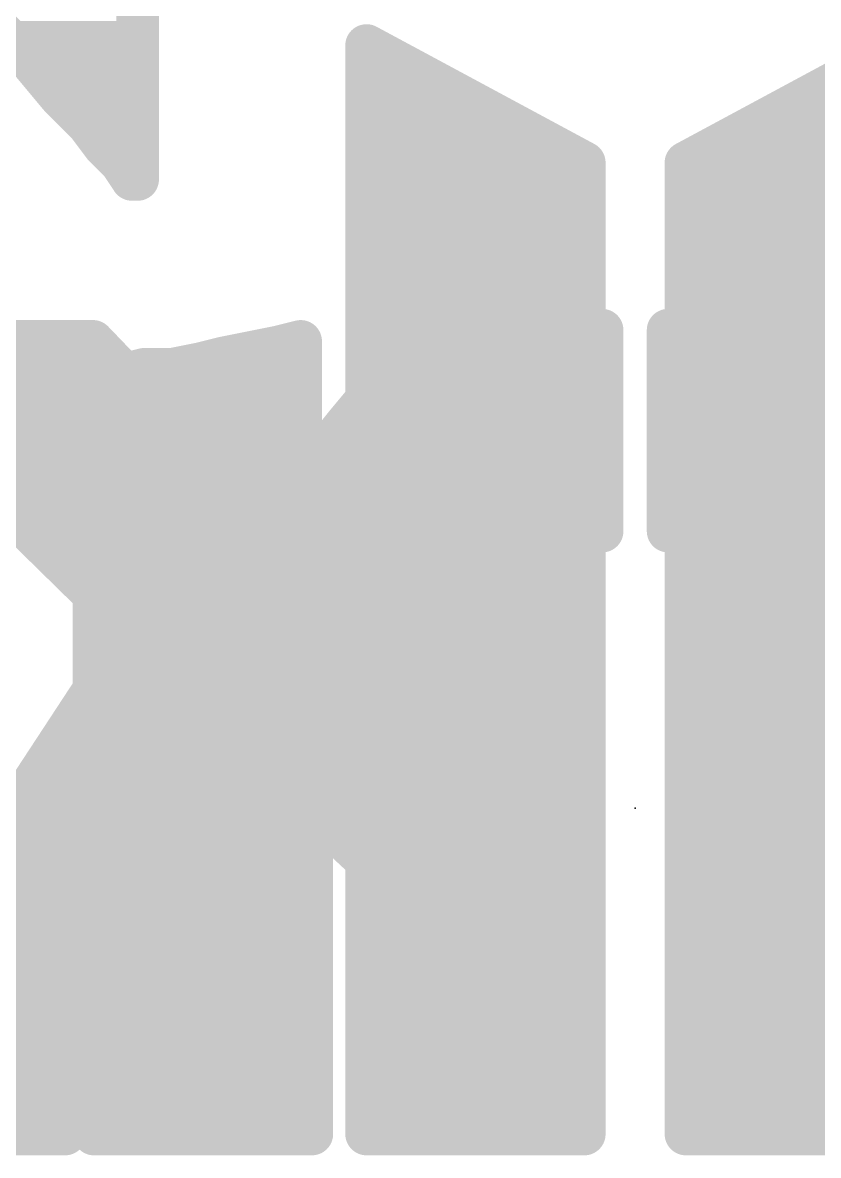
# Model space of a CAD drawing. Extents: x -27.9 to 58.7, y -12 to 40.1.
# Drawn here: x 11.451 to 12.876, y 20.714 to 22.743 of the extents above; entities that cross this region are included whole.
import ezdxf

# ---------------------------------------------------------------- set-up
doc = ezdxf.new("R2010")
doc.units = 0
for name, color, linetype in [('21', 41, 'CONTINUOUS'), ('22', 40, 'CONTINUOUS'), ('23', 53, 'CONTINUOUS'), ('24', 53, 'CONTINUOUS')]:
    doc.layers.add(name, color=color, linetype=linetype)

msp = doc.modelspace()

# ---------------------------------------------------------------- linework, layer by layer
at = {"layer": '21', "const_width": 0.0762}
for points in [[(12.6386, 22.492), (13.0286, 22.702)], [(12.8975, 22.6314), (13.0286, 22.6314)], [(12.756, 22.5552), (13.0286, 22.5552)], [(12.6386, 20.752), (12.6386, 22.492)], [(12.6386, 22.479), (13.0286, 22.479)], [(12.6386, 22.4028), (13.0286, 22.4028)], [(12.6386, 22.3266), (13.0286, 22.3266)], [(12.6386, 22.2504), (13.0286, 22.2504)], [(12.2586, 22.182), (12.3286, 22.202)], [(12.3286, 22.202), (12.4686, 22.202)], [(12.4686, 22.202), (12.4786, 22.192)], [(12.1986, 22.162), (12.2586, 22.182)], [(12.4786, 22.192), (12.4886, 22.192)], [(12.4886, 22.192), (12.4886, 21.832)], [(11.8086, 22.142), (11.9086, 22.162)], [(11.9086, 22.162), (11.9486, 22.172)], [(11.9486, 22.172), (11.9486, 21.902)], [(12.1286, 22.122), (12.1986, 22.162)], [(12.2352, 22.1742), (12.4886, 22.1742)], [(12.6386, 22.1742), (13.0286, 22.1742)], [(11.7686, 22.132), (11.8086, 22.142)], [(11.6286, 22.112), (11.6686, 22.122)], [(11.6686, 22.122), (11.7186, 22.122)], [(11.7186, 22.122), (11.7686, 22.132)], [(12.0786, 22.082), (12.1286, 22.122)], [(11.5786, 22.102), (11.6286, 22.112)], [(11.5786, 20.752), (11.5786, 22.102)], [(11.5786, 22.098), (11.9486, 22.098)], [(12.0286, 22.022), (12.0786, 22.082)], [(12.0986, 22.098), (12.4886, 22.098)], [(12.6386, 22.098), (13.0286, 22.098)], [(11.5786, 22.0218), (11.9486, 22.0218)], [(11.9886, 21.972), (12.0286, 22.022)], [(12.0284, 22.0218), (12.4886, 22.0218)], [(12.6386, 22.0218), (13.0286, 22.0218)], [(11.9486, 21.902), (11.9886, 21.972)], [(11.5786, 21.9456), (11.9486, 21.9456)], [(11.9735, 21.9456), (12.4886, 21.9456)], [(12.6386, 21.9456), (13.0286, 21.9456)], [(11.5786, 21.8694), (12.4886, 21.8694)], [(12.6386, 21.8694), (13.0286, 21.8694)], [(12.3486, 21.842), (12.2486, 21.832)], [(12.4586, 21.842), (12.3486, 21.842)], [(12.4786, 21.832), (12.4586, 21.842)], [(12.2486, 21.832), (12.1686, 21.812)], [(12.4886, 21.832), (12.4786, 21.832)], [(12.1686, 21.812), (12.0986, 21.772)], [(11.5786, 21.7932), (12.1357, 21.7932)], [(12.6386, 21.7932), (13.0286, 21.7932)], [(12.0986, 21.772), (12.0486, 21.712)], [(11.5786, 21.717), (12.0528, 21.717)], [(12.6386, 21.717), (13.0286, 21.717)], [(12.0486, 21.712), (12.0086, 21.642)], [(11.5786, 21.6408), (12.0083, 21.6408)], [(12.0086, 21.642), (11.9886, 21.572)], [(12.6386, 21.6408), (13.4559, 21.6408)], [(11.9886, 21.572), (11.9686, 21.482)], [(11.5786, 21.5646), (11.987, 21.5646)], [(12.6386, 21.5646), (13.5059, 21.5646)], [(11.5786, 21.4884), (11.97, 21.4884)], [(11.9686, 21.482), (11.9686, 20.752)], [(12.6386, 21.4884), (13.5558, 21.4884)], [(11.5786, 21.4122), (11.9686, 21.4122)], [(12.6386, 21.4122), (13.6058, 21.4122)], [(11.5786, 21.336), (11.9686, 21.336)], [(12.6386, 21.336), (13.1293, 21.336)], [(11.5786, 21.2598), (11.9686, 21.2598)], [(12.6386, 21.2598), (13.0477, 21.2598)], [(11.5786, 21.1836), (11.9686, 21.1836)], [(12.6386, 21.1836), (13.0286, 21.1836)], [(11.5786, 21.1074), (11.9686, 21.1074)], [(12.6386, 21.1074), (13.0286, 21.1074)], [(11.5786, 21.0312), (11.9686, 21.0312)], [(12.6386, 21.0312), (13.0286, 21.0312)], [(11.5786, 20.955), (11.9686, 20.955)], [(12.6386, 20.955), (13.0286, 20.955)], [(11.5786, 20.8788), (11.9686, 20.8788)], [(12.6386, 20.8788), (13.0286, 20.8788)], [(11.5786, 20.8026), (11.9686, 20.8026)], [(12.6386, 20.8026), (13.0286, 20.8026)], [(11.9686, 20.752), (11.5786, 20.752)], [(13.0286, 20.752), (12.6386, 20.752)]]:
    msp.add_lwpolyline(points, dxfattribs=at)
at = {"layer": '21', "const_width": 0.0381}
for points in [[(12.8975, 22.6505, 1), (12.8975, 22.6124)], [(12.756, 22.5743, 1), (12.756, 22.5362)], [(12.6296, 22.5088, 1), (12.6476, 22.4752)], [(12.6577, 22.492, 1), (12.6196, 22.492)], [(12.6386, 22.4981, 1), (12.6386, 22.46)], [(12.6386, 22.4219, 1), (12.6386, 22.3838)], [(12.6386, 22.3457, 1), (12.6386, 22.3076)], [(12.6386, 22.2695, 1), (12.6386, 22.2314)], [(12.3286, 22.2211, 1), (12.3286, 22.183)], [(12.3338, 22.1837, 1), (12.3234, 22.2203)], [(12.4821, 22.2155, 1), (12.4551, 22.1885)], [(12.4686, 22.183, 1), (12.4686, 22.2211)], [(12.2534, 22.2003, 1), (12.2638, 22.1637)], [(12.2646, 22.1639, 1), (12.2526, 22.2001)], [(12.4786, 22.2111, 1), (12.4786, 22.173)], [(12.4651, 22.1785, 1), (12.4921, 22.2055)], [(12.5076, 22.192, 1), (12.4695, 22.192)], [(12.4886, 22.173, 1), (12.4886, 22.2111)], [(11.904, 22.1805, 1), (11.9132, 22.1435)], [(11.9123, 22.1433, 1), (11.9049, 22.1807)], [(11.9677, 22.172, 1), (11.9296, 22.172)], [(11.9532, 22.1535, 1), (11.944, 22.1905)], [(12.1926, 22.1801, 1), (12.2046, 22.1439)], [(12.2081, 22.1455, 1), (12.1891, 22.1785)], [(12.2352, 22.1933, 1), (12.2352, 22.1552)], [(12.4886, 22.1552, 1), (12.4886, 22.1933)], [(12.6386, 22.1933, 1), (12.6386, 22.1552)], [(11.8049, 22.1607, 1), (11.8123, 22.1233)], [(11.8132, 22.1235, 1), (11.804, 22.1605)], [(11.6686, 22.141, 1), (11.6686, 22.1029)], [(11.6732, 22.1035, 1), (11.664, 22.1405)], [(11.7149, 22.1407, 1), (11.7223, 22.1033)], [(11.7186, 22.1029, 1), (11.7186, 22.141)], [(11.764, 22.1505, 1), (11.7732, 22.1135)], [(11.7723, 22.1133, 1), (11.7649, 22.1507)], [(12.1191, 22.1385, 1), (12.1381, 22.1055)], [(12.1405, 22.1071, 1), (12.1167, 22.1369)], [(11.5976, 22.102, 1), (11.5595, 22.102)], [(11.5749, 22.1207, 1), (11.5823, 22.0833)], [(11.624, 22.1305, 1), (11.6332, 22.0935)], [(11.6323, 22.0933, 1), (11.6249, 22.1307)], [(11.5786, 22.1171, 1), (11.5786, 22.079)], [(11.9486, 22.079, 1), (11.9486, 22.1171)], [(12.0932, 22.0698, 1), (12.064, 22.0942)], [(12.0986, 22.1171, 1), (12.0986, 22.079)], [(12.4886, 22.079, 1), (12.4886, 22.1171)], [(12.6386, 22.1171, 1), (12.6386, 22.079)], [(12.0667, 22.0969, 1), (12.0905, 22.0671)], [(11.5786, 22.0409, 1), (11.5786, 22.0028)], [(11.9486, 22.0028, 1), (11.9486, 22.0409)], [(12.0284, 22.0409, 1), (12.0284, 22.0028)], [(12.0435, 22.0101, 1), (12.0137, 22.0339)], [(12.4886, 22.0028, 1), (12.4886, 22.0409)], [(12.6386, 22.0409, 1), (12.6386, 22.0028)], [(12.014, 22.0342, 1), (12.0432, 22.0098)], [(11.9737, 21.9839, 1), (12.0035, 21.9601)], [(12.0051, 21.9625, 1), (11.9721, 21.9815)], [(11.5786, 21.9647, 1), (11.5786, 21.9266)], [(11.9486, 21.9266, 1), (11.9486, 21.9647)], [(11.9735, 21.9647, 1), (11.9735, 21.9266)], [(12.4886, 21.9266, 1), (12.4886, 21.9647)], [(12.6386, 21.9647, 1), (12.6386, 21.9266)], [(11.9321, 21.9115, 1), (11.9651, 21.8925)], [(11.9296, 21.902, 1), (11.9677, 21.902)], [(11.5786, 21.8885, 1), (11.5786, 21.8504)], [(12.4886, 21.8504, 1), (12.4886, 21.8885)], [(12.6386, 21.8885, 1), (12.6386, 21.8504)], [(12.3486, 21.8611, 1), (12.3486, 21.823)], [(12.3505, 21.823, 1), (12.3467, 21.861)], [(12.4671, 21.859, 1), (12.4501, 21.825)], [(12.4586, 21.823, 1), (12.4586, 21.8611)], [(12.2467, 21.851, 1), (12.2505, 21.813)], [(12.2532, 21.8135, 1), (12.244, 21.8505)], [(12.4786, 21.8511, 1), (12.4786, 21.813)], [(12.4701, 21.815, 1), (12.4871, 21.849)], [(12.4886, 21.813, 1), (12.4886, 21.8511)], [(12.164, 21.8305, 1), (12.1732, 21.7935)], [(12.1781, 21.7955, 1), (12.1591, 21.8285)], [(12.4695, 21.832, 1), (12.5076, 21.832)], [(11.5786, 21.8123, 1), (11.5786, 21.7742)], [(12.1357, 21.7742, 1), (12.1357, 21.8123)], [(12.6386, 21.8123, 1), (12.6386, 21.7742)], [(12.0891, 21.7885, 1), (12.1081, 21.7555)], [(12.1132, 21.7598, 1), (12.084, 21.7842)], [(11.5786, 21.7361, 1), (11.5786, 21.698)], [(12.0528, 21.698, 1), (12.0528, 21.7361)], [(12.6386, 21.7361, 1), (12.6386, 21.698)], [(12.034, 21.7242, 1), (12.0632, 21.6998)], [(12.0651, 21.7025, 1), (12.0321, 21.7215)], [(11.5786, 21.6599, 1), (11.5786, 21.6218)], [(11.9921, 21.6515, 1), (12.0251, 21.6325)], [(12.0269, 21.6368, 1), (11.9903, 21.6472)], [(12.0083, 21.6218, 1), (12.0083, 21.6599)], [(12.6386, 21.6599, 1), (12.6386, 21.6218)], [(12.0072, 21.5679, 1), (11.97, 21.5761)], [(11.5786, 21.5837, 1), (11.5786, 21.5456)], [(11.9703, 21.5772, 1), (12.0069, 21.5668)], [(11.987, 21.5456, 1), (11.987, 21.5837)], [(12.6386, 21.5837, 1), (12.6386, 21.5456)], [(11.5786, 21.5075, 1), (11.5786, 21.4694)], [(11.9877, 21.482, 1), (11.9496, 21.482)], [(11.97, 21.4694, 1), (11.97, 21.5075)], [(12.6386, 21.5075, 1), (12.6386, 21.4694)], [(11.95, 21.4861, 1), (11.9872, 21.4779)], [(11.5786, 21.4313, 1), (11.5786, 21.3932)], [(11.9686, 21.3932, 1), (11.9686, 21.4313)], [(12.6386, 21.4313, 1), (12.6386, 21.3932)], [(11.5786, 21.3551, 1), (11.5786, 21.317)], [(11.9686, 21.317, 1), (11.9686, 21.3551)], [(12.6386, 21.3551, 1), (12.6386, 21.317)], [(11.5786, 21.2789, 1), (11.5786, 21.2408)], [(11.9686, 21.2408, 1), (11.9686, 21.2789)], [(12.6386, 21.2789, 1), (12.6386, 21.2408)], [(11.5786, 21.2027, 1), (11.5786, 21.1646)], [(11.9686, 21.1646, 1), (11.9686, 21.2027)], [(12.6386, 21.2027, 1), (12.6386, 21.1646)], [(11.5786, 21.1265, 1), (11.5786, 21.0884)], [(11.9686, 21.0884, 1), (11.9686, 21.1265)], [(12.6386, 21.1265, 1), (12.6386, 21.0884)], [(11.5786, 21.0503, 1), (11.5786, 21.0122)], [(11.9686, 21.0122, 1), (11.9686, 21.0503)], [(12.6386, 21.0503, 1), (12.6386, 21.0122)], [(11.5786, 20.9741, 1), (11.5786, 20.936)], [(11.9686, 20.936, 1), (11.9686, 20.9741)], [(12.6386, 20.9741, 1), (12.6386, 20.936)], [(11.5786, 20.8979, 1), (11.5786, 20.8598)], [(11.9686, 20.8598, 1), (11.9686, 20.8979)], [(12.6386, 20.8979, 1), (12.6386, 20.8598)], [(11.5786, 20.8217, 1), (11.5786, 20.7836)], [(11.9686, 20.7836, 1), (11.9686, 20.8217)], [(12.6386, 20.8217, 1), (12.6386, 20.7836)], [(11.5786, 20.7711, 1), (11.5786, 20.733)], [(11.9686, 20.733, 1), (11.9686, 20.7711)], [(12.6386, 20.7711, 1), (12.6386, 20.733)], [(11.5595, 20.752, 1), (11.5976, 20.752)], [(11.9496, 20.752, 1), (11.9877, 20.752)], [(12.6196, 20.752, 1), (12.6577, 20.752)]]:
    msp.add_lwpolyline(points, format="xyb", dxfattribs=at)
at = {"layer": '22', "const_width": 0.0762}
for points in [[(11.6566, 23.742), (11.6566, 22.462)], [(11.4666, 22.672), (11.4066, 22.732)], [(11.431, 22.7076), (11.6566, 22.7076)], [(12.4566, 22.492), (12.0666, 22.702)], [(12.0666, 22.702), (12.0666, 21.662)], [(11.5166, 22.612), (11.4666, 22.672)], [(11.5004, 22.6314), (11.6566, 22.6314)], [(12.0666, 22.6314), (12.1977, 22.6314)], [(11.5666, 22.562), (11.5166, 22.612)], [(11.5966, 22.522), (11.5666, 22.562)], [(11.5717, 22.5552), (11.6566, 22.5552)], [(12.0666, 22.5552), (12.3392, 22.5552)], [(11.6266, 22.492), (11.5966, 22.522)], [(11.6466, 22.462), (11.6266, 22.492)], [(12.4566, 20.752), (12.4566, 22.492)], [(11.6353, 22.479), (11.6566, 22.479)], [(12.0666, 22.479), (12.4566, 22.479)], [(11.6566, 22.462), (11.6466, 22.462)], [(12.0666, 22.4028), (12.4566, 22.4028)], [(12.0666, 22.3266), (12.4566, 22.3266)], [(12.0666, 22.2504), (12.4566, 22.2504)], [(12.6266, 22.202), (12.6166, 22.192)], [(12.7666, 22.202), (12.6266, 22.202)], [(12.8366, 22.182), (12.7666, 22.202)], [(12.6166, 22.192), (12.6066, 22.192)], [(12.6066, 22.192), (12.6066, 21.832)], [(12.8966, 22.162), (12.8366, 22.182)], [(11.5766, 22.172), (11.1166, 22.172)], [(11.1166, 22.172), (11.6466, 21.652)], [(12.0666, 21.662), (11.5766, 22.172)], [(12.0666, 22.1742), (12.4566, 22.1742)], [(12.6066, 22.1742), (12.86, 22.1742)], [(12.9666, 22.122), (12.8966, 22.162)], [(11.192, 22.098), (11.6477, 22.098)], [(12.0666, 22.098), (12.4566, 22.098)], [(12.6066, 22.098), (12.9966, 22.098)], [(11.2697, 22.0218), (11.7209, 22.0218)], [(12.0666, 22.0218), (12.4566, 22.0218)], [(12.6066, 22.0218), (13.0668, 22.0218)], [(11.3474, 21.9456), (11.7941, 21.9456)], [(12.0666, 21.9456), (12.4566, 21.9456)], [(12.6066, 21.9456), (13.1217, 21.9456)], [(11.425, 21.8694), (11.8673, 21.8694)], [(12.0666, 21.8694), (12.4566, 21.8694)], [(12.6066, 21.8694), (13.5166, 21.8694)], [(12.6166, 21.832), (12.6366, 21.842)], [(12.6366, 21.842), (12.7466, 21.842)], [(12.7466, 21.842), (12.8466, 21.832)], [(12.6066, 21.832), (12.6166, 21.832)], [(12.8466, 21.832), (12.9266, 21.812)], [(11.5027, 21.7932), (11.9405, 21.7932)], [(12.0666, 21.7932), (12.4566, 21.7932)], [(11.5804, 21.717), (12.0138, 21.717)], [(12.0666, 21.717), (12.4566, 21.717)], [(11.6466, 21.652), (11.0566, 20.752)], [(11.6393, 21.6408), (12.4566, 21.6408)], [(11.5893, 21.5646), (12.4566, 21.5646)], [(11.5394, 21.4884), (12.4566, 21.4884)], [(11.4894, 21.4122), (12.4566, 21.4122)], [(11.5266, 20.752), (11.9166, 21.382)], [(11.9166, 21.382), (12.0666, 21.242)], [(11.4394, 21.336), (11.8881, 21.336)], [(11.9659, 21.336), (12.4566, 21.336)], [(11.3895, 21.2598), (11.841, 21.2598)], [(12.0475, 21.2598), (12.4566, 21.2598)], [(12.0666, 21.242), (12.0666, 20.752)], [(11.3395, 21.1836), (11.7938, 21.1836)], [(12.0666, 21.1836), (12.4566, 21.1836)], [(11.2896, 21.1074), (11.7466, 21.1074)], [(12.0666, 21.1074), (12.4566, 21.1074)], [(11.2396, 21.0312), (11.6994, 21.0312)], [(12.0666, 21.0312), (12.4566, 21.0312)], [(11.1897, 20.955), (11.6523, 20.955)], [(12.0666, 20.955), (12.4566, 20.955)], [(11.1397, 20.8788), (11.6051, 20.8788)], [(12.0666, 20.8788), (12.4566, 20.8788)], [(11.0898, 20.8026), (11.5579, 20.8026)], [(12.0666, 20.8026), (12.4566, 20.8026)], [(11.0566, 20.752), (11.5266, 20.752)], [(12.0666, 20.752), (12.4566, 20.752)]]:
    msp.add_lwpolyline(points, dxfattribs=at)
at = {"layer": '22', "const_width": 0.0381}
for points in [[(11.6566, 22.6885, 1), (11.6566, 22.7266)], [(12.0756, 22.7188, 1), (12.0576, 22.6852)], [(12.0857, 22.702, 1), (12.0476, 22.702)], [(11.4812, 22.6842, 1), (11.452, 22.6598)], [(11.4531, 22.6585, 1), (11.4801, 22.6855)], [(11.5004, 22.6505, 1), (11.5004, 22.6124)], [(11.6566, 22.6124, 1), (11.6566, 22.6505)], [(12.0666, 22.6505, 1), (12.0666, 22.6124)], [(12.1977, 22.6124, 1), (12.1977, 22.6505)], [(11.5301, 22.6255, 1), (11.5031, 22.5985)], [(11.502, 22.5998, 1), (11.5312, 22.6242)], [(11.5818, 22.5734, 1), (11.5514, 22.5506)], [(11.5717, 22.5743, 1), (11.5717, 22.5362)], [(11.5531, 22.5485, 1), (11.5801, 22.5755)], [(11.6566, 22.5362, 1), (11.6566, 22.5743)], [(12.0666, 22.5743, 1), (12.0666, 22.5362)], [(12.3392, 22.5362, 1), (12.3392, 22.5743)], [(11.6101, 22.5355, 1), (11.5831, 22.5085)], [(11.5814, 22.5106, 1), (11.6118, 22.5334)], [(11.6425, 22.5026, 1), (11.6107, 22.4814)], [(11.6131, 22.4785, 1), (11.6401, 22.5055)], [(12.4756, 22.492, 1), (12.4375, 22.492)], [(12.4476, 22.4752, 1), (12.4656, 22.5088)], [(11.6353, 22.4981, 1), (11.6353, 22.46)], [(11.6566, 22.46, 1), (11.6566, 22.4981)], [(12.0666, 22.4981, 1), (12.0666, 22.46)], [(12.4566, 22.46, 1), (12.4566, 22.4981)], [(11.6466, 22.481, 1), (11.6466, 22.4429)], [(11.6307, 22.4514, 1), (11.6625, 22.4726)], [(11.6566, 22.4429, 1), (11.6566, 22.481)], [(11.6376, 22.462, 1), (11.6757, 22.462)], [(12.0666, 22.4219, 1), (12.0666, 22.3838)], [(12.4566, 22.3838, 1), (12.4566, 22.4219)], [(12.0666, 22.3457, 1), (12.0666, 22.3076)], [(12.4566, 22.3076, 1), (12.4566, 22.3457)], [(12.0666, 22.2695, 1), (12.0666, 22.2314)], [(12.4566, 22.2314, 1), (12.4566, 22.2695)], [(12.6266, 22.2211, 1), (12.6266, 22.183)], [(12.6401, 22.1885, 1), (12.6131, 22.2155)], [(12.7718, 22.2203, 1), (12.7614, 22.1837)], [(12.7666, 22.183, 1), (12.7666, 22.2211)], [(12.6066, 22.2111, 1), (12.6066, 22.173)], [(12.6257, 22.192, 1), (12.5876, 22.192)], [(12.6031, 22.2055, 1), (12.6301, 22.1785)], [(12.6166, 22.173, 1), (12.6166, 22.2111)], [(12.8426, 22.2001, 1), (12.8306, 22.1639)], [(12.8314, 22.1637, 1), (12.8418, 22.2003)], [(11.5903, 22.1852, 1), (11.5629, 22.1588)], [(11.5766, 22.153, 1), (11.5766, 22.1911)], [(12.0666, 22.1933, 1), (12.0666, 22.1552)], [(12.4566, 22.1552, 1), (12.4566, 22.1933)], [(12.6066, 22.1933, 1), (12.6066, 22.1552)], [(12.86, 22.1552, 1), (12.86, 22.1933)], [(12.9061, 22.1785, 1), (12.8871, 22.1455)], [(12.8906, 22.1439, 1), (12.9026, 22.1801)], [(11.6477, 22.079, 1), (11.6477, 22.1171)], [(12.0666, 22.1171, 1), (12.0666, 22.079)], [(12.4566, 22.079, 1), (12.4566, 22.1171)], [(12.6066, 22.1171, 1), (12.6066, 22.079)], [(11.7209, 22.0028, 1), (11.7209, 22.0409)], [(12.0666, 22.0409, 1), (12.0666, 22.0028)], [(12.4566, 22.0028, 1), (12.4566, 22.0409)], [(12.6066, 22.0409, 1), (12.6066, 22.0028)], [(11.7941, 21.9266, 1), (11.7941, 21.9647)], [(12.0666, 21.9647, 1), (12.0666, 21.9266)], [(12.4566, 21.9266, 1), (12.4566, 21.9647)], [(12.6066, 21.9647, 1), (12.6066, 21.9266)], [(11.8673, 21.8504, 1), (11.8673, 21.8885)], [(12.0666, 21.8885, 1), (12.0666, 21.8504)], [(12.4566, 21.8504, 1), (12.4566, 21.8885)], [(12.6066, 21.8885, 1), (12.6066, 21.8504)], [(12.6366, 21.8611, 1), (12.6366, 21.823)], [(12.6451, 21.825, 1), (12.6281, 21.859)], [(12.7485, 21.861, 1), (12.7447, 21.823)], [(12.7466, 21.823, 1), (12.7466, 21.8611)], [(12.6066, 21.8511, 1), (12.6066, 21.813)], [(12.6081, 21.849, 1), (12.6251, 21.815)], [(12.6166, 21.813, 1), (12.6166, 21.8511)], [(12.8512, 21.8505, 1), (12.842, 21.8135)], [(12.8447, 21.813, 1), (12.8485, 21.851)], [(12.5876, 21.832, 1), (12.6257, 21.832)], [(11.5027, 21.8123, 1), (11.5027, 21.7742)], [(11.9405, 21.7742, 1), (11.9405, 21.8123)], [(12.0666, 21.8123, 1), (12.0666, 21.7742)], [(12.4566, 21.7742, 1), (12.4566, 21.8123)], [(11.5804, 21.7361, 1), (11.5804, 21.698)], [(12.0138, 21.698, 1), (12.0138, 21.7361)], [(12.0666, 21.7361, 1), (12.0666, 21.698)], [(12.4566, 21.698, 1), (12.4566, 21.7361)], [(11.6625, 21.6416, 1), (11.6307, 21.6624)], [(12.0529, 21.6488, 1), (12.0803, 21.6752)], [(11.6393, 21.6599, 1), (11.6393, 21.6218)], [(11.6333, 21.6384, 1), (11.6599, 21.6656)], [(12.0476, 21.662, 1), (12.0857, 21.662)], [(12.4566, 21.6218, 1), (12.4566, 21.6599)], [(11.5893, 21.5837, 1), (11.5893, 21.5456)], [(12.4566, 21.5456, 1), (12.4566, 21.5837)], [(11.5394, 21.5075, 1), (11.5394, 21.4694)], [(12.4566, 21.4694, 1), (12.4566, 21.5075)], [(11.4894, 21.4313, 1), (11.4894, 21.3932)], [(12.4566, 21.3932, 1), (12.4566, 21.4313)], [(11.9296, 21.3959, 1), (11.9036, 21.3681)], [(11.9328, 21.372, 1), (11.9004, 21.392)], [(11.4394, 21.3551, 1), (11.4394, 21.317)], [(11.8881, 21.317, 1), (11.8881, 21.3551)], [(11.9659, 21.3551, 1), (11.9659, 21.317)], [(12.4566, 21.317, 1), (12.4566, 21.3551)], [(11.841, 21.2408, 1), (11.841, 21.2789)], [(12.0475, 21.2789, 1), (12.0475, 21.2408)], [(12.4566, 21.2408, 1), (12.4566, 21.2789)], [(12.0857, 21.242, 1), (12.0476, 21.242)], [(12.0536, 21.2281, 1), (12.0796, 21.2559)], [(11.7938, 21.1646, 1), (11.7938, 21.2027)], [(12.0666, 21.2027, 1), (12.0666, 21.1646)], [(12.4566, 21.1646, 1), (12.4566, 21.2027)], [(11.7466, 21.0884, 1), (11.7466, 21.1265)], [(12.0666, 21.1265, 1), (12.0666, 21.0884)], [(12.4566, 21.0884, 1), (12.4566, 21.1265)], [(11.6994, 21.0122, 1), (11.6994, 21.0503)], [(12.0666, 21.0503, 1), (12.0666, 21.0122)], [(12.4566, 21.0122, 1), (12.4566, 21.0503)], [(11.6523, 20.936, 1), (11.6523, 20.9741)], [(12.0666, 20.9741, 1), (12.0666, 20.936)], [(12.4566, 20.936, 1), (12.4566, 20.9741)], [(11.6051, 20.8598, 1), (11.6051, 20.8979)], [(12.0666, 20.8979, 1), (12.0666, 20.8598)], [(12.4566, 20.8598, 1), (12.4566, 20.8979)], [(11.5579, 20.7836, 1), (11.5579, 20.8217)], [(12.0666, 20.8217, 1), (12.0666, 20.7836)], [(12.4566, 20.7836, 1), (12.4566, 20.8217)], [(11.5104, 20.762, 1), (11.5428, 20.742)], [(11.5266, 20.733, 1), (11.5266, 20.7711)], [(12.0666, 20.7711, 1), (12.0666, 20.733)], [(12.4566, 20.733, 1), (12.4566, 20.7711)], [(12.0476, 20.752, 1), (12.0857, 20.752)], [(12.4375, 20.752, 1), (12.4756, 20.752)]]:
    msp.add_lwpolyline(points, format="xyb", dxfattribs=at)
at = {"layer": '23'}
msp.add_point((12.5476, 21.336), dxfattribs=at)
at = {"layer": '24'}
msp.add_point((12.5476, 21.336), dxfattribs=at)

doc.saveas('drawing.dxf')
